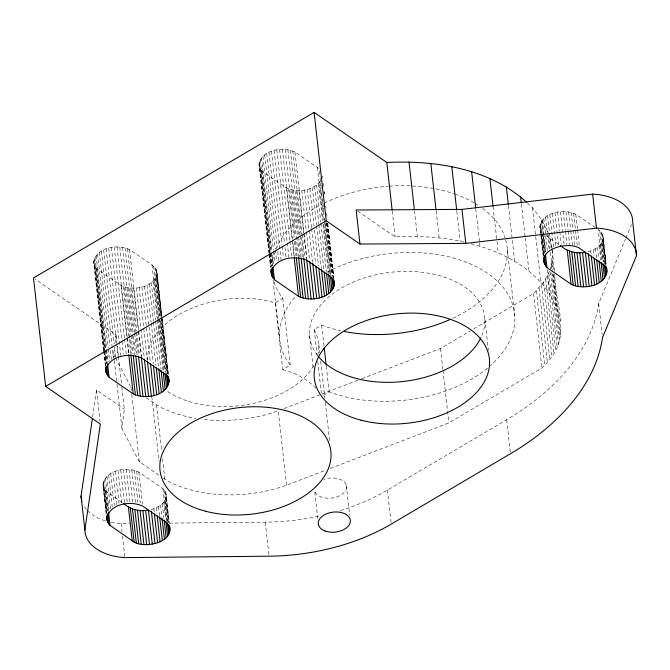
<?xml version="1.0" encoding="UTF-8"?>
<svg xmlns="http://www.w3.org/2000/svg" width="670" height="670" viewBox="0 0 670 670"><rect width="100%" height="100%" fill="white"/><g stroke="black" fill="none" stroke-linecap="round" stroke-linejoin="round"><path stroke-width="0.5" stroke-dasharray="3.35 2.51" d="M103.515 350.226L93.666 262.431C95.952 247.071 117.568 243.855 129.586 249.592L152.023 264.868L156.001 269.214L156.939 272.615L161.805 315.989M106.203 513.798L102.962 484.938C105.249 469.569 126.864 466.354 138.883 472.099L162.961 488.681L165.297 491.713L166.235 495.113L169.049 522.65M168.103 374.564L156.939 272.615M269.038 253.335L259.022 164.853C261.308 149.485 282.924 146.269 294.942 152.015L319.021 168.597L319.942 176.863M543.278 256.66L539.861 227.097C542.147 211.737 563.771 208.521 575.79 214.258L594.767 227.189M605.956 264.809L602.849 235.547L601.199 232.306L598.218 229.534L601.802 261.493M114.21 359.422L113.632 354.254L114.495 347.085M114.989 342.998L115.977 334.807L35.217 279.172M158.865 475.147L139.293 461.663L121.982 428.674L124.327 409.236L121.655 385.459M92.627 416.824L96.53 390.082L124.327 409.236M550.095 269.776C554.232 258.813 552.239 246.585 548.939 235.689M330.31 468.439L448.875 422.896L541.896 367.998C548.202 362.127 553.671 355.234 557.189 347.328C566.837 324.104 554.308 298.15 554.877 274.273M93.666 262.431L94.604 265.831L96.941 268.863L121.019 285.453C132.903 290.939 152.333 288.259 156.864 274.373M151.186 509.51C157.542 507.76 164.745 503.907 166.16 496.88M588.084 251.669C594.449 249.927 601.652 246.074 603.067 239.039M473.623 328.937L533.555 293.577L543.655 282.078L549.467 271.342M118.573 490.834L118.791 490.306M340.46 510.548A167.734 104.646 -6.4 0 0 387.444 490.063L506.696 419.688A258.654 161.37 -6.4 0 0 598.695 303.569L625.487 239.031M625.889 238.068L631.483 224.576M259.022 164.853L259.96 168.245L262.297 171.277L286.375 187.868C297.656 192.994 313.56 190.9 320.98 180.305M147.735 360.343A85.927 53.608 -6.4 0 1 262.967 299.942L275.261 302.773L282.757 298.343A118.155 73.708 -6.4 0 1 273.67 280.512M317.17 356.281L314.18 329.581L321.675 325.159A118.155 73.708 -6.4 0 0 340.72 330.754M275.261 302.773L282.74 369.505L290.244 365.083A118.155 73.708 -6.4 0 1 295.545 296.467M323.334 395.334L329.163 391.891A118.155 73.708 -6.4 0 0 487.45 368.19M361.808 378.709L440.525 348.475L470.047 331.055M284.055 408.566L320.989 394.387M321.96 394.01L357.922 380.2M163.12 478.079L168.538 481.47A107.979 67.368 -6.4 0 0 286.576 485.231L325.453 470.306M357.839 211.192L395.141 236.887C418.222 235.798 441.564 236.862 464.126 242.113M111.237 522.332A50.091 31.247 -6.4 0 0 121.102 523.597L129.461 523.513M169.167 523.119L265.278 522.173A167.734 104.646 -6.4 0 0 319.582 516.034M471.06 243.88C509.996 253.369 552.365 278.243 560.095 320.788M282.74 369.505L290.219 371.884A85.927 53.608 -6.4 0 1 316.022 388.407M146.261 397.787L160.189 407.042A107.979 67.368 -6.4 0 0 195.958 418.407M545.723 235.304L559.475 244.784M102.962 484.938L103.9 488.33L106.237 491.361L122.426 502.651M527.273 202.859L532.466 207.692L541.712 219.81L548.177 232.775M539.861 227.097L541.804 232.071L544.35 254.751M314.18 329.581L317.647 337.613A85.927 53.608 -6.4 0 1 317.932 354.631M113.632 354.254L115.073 357.001M115.558 357.914L130.466 386.322M603.142 237.272L606.258 265.111M602.849 235.547L606.09 264.407M602.196 233.88L605.663 264.809M602.623 240.806L605.169 263.486M601.199 232.306L604.784 264.265M601.827 242.548L604.139 263.168M599.859 230.849L603.335 261.777M600.688 244.232L602.648 261.761M599.223 245.831L600.839 260.27M597.456 247.322L598.729 258.662M595.429 248.671L596.468 257.95M593.159 249.86L593.855 256.041M598.695 303.569L602.163 334.498M590.697 250.865L591.158 254.985M575.79 214.258L577.406 228.696M577.523 229.726L579.374 246.217M573.612 213.303L577.197 245.262M571.225 212.541L573.076 229.04M573.193 230.07L574.927 245.53M568.671 211.996L570.639 229.525M570.756 230.555L572.373 244.986M565.991 211.678L568.068 230.237M568.185 231.267L569.693 244.667M563.227 211.594L565.304 230.145M565.421 231.184L566.92 244.584M560.43 211.737L564.123 244.726M557.641 212.105L559.726 230.664M559.835 231.694L561.226 244.064M554.919 212.7L558.621 245.689M552.306 213.512L556.008 246.501M549.844 214.517L553.546 247.506M551.745 246.359L552.097 249.458M552.206 250.496L554.76 273.234M547.574 215.707L551.159 247.666M552.356 260.32L553.512 270.663M553.981 274.792L560.706 334.749M551.854 263.478L552.549 269.683M553.01 273.821L560.195 337.906M548.412 234.843L549.919 248.277M550.38 252.414L552.348 269.985M552.817 274.122L556.527 307.203M545.548 217.055L547.281 232.515M547.398 233.545L549.249 250.044M551.092 266.635L551.326 268.703M551.795 272.832L559.442 341.064M550.321 271.844L558.437 344.204M543.78 218.537L547.365 250.496M548.839 272.899L557.189 347.328M542.315 220.137L543.705 232.507M543.822 233.545L545.899 252.096M541.712 219.81L545.305 251.853M547.273 269.424L550.062 294.231M543.37 235.589L545.221 252.088M547.348 275.998L555.698 350.427M541.176 221.829L544.643 252.749M540.38 223.562L541.419 232.842M541.536 233.872L543.965 255.521M540.807 230.497L541.033 232.557M541.502 236.678L543.579 255.237M539.936 225.338L540.866 233.579M540.983 234.609L543.412 256.258M545.623 279.063L553.964 353.484M543.655 282.078L552.005 356.507M541.461 285.043L549.802 359.472M532.466 207.692L535.598 235.606M535.707 236.636L540.816 282.12M539.04 287.958L547.382 362.386M536.402 290.805L544.752 365.225M533.555 293.577L541.896 367.998M521.411 203.881L525.121 236.954M525.238 237.992L528.948 271.065M508.421 205.456L514.677 261.275M507.307 249.265L514.786 316.005M493.036 206.41L496.864 240.522M496.981 241.56L498.254 252.925M506.696 419.688L510.398 452.677M475.8 208.948L479.511 242.029M479.628 243.059L479.98 246.158M484.854 318.769L488.388 350.31M456.798 211.125L460.164 241.1M436.153 210.958L439.168 237.833M440.525 348.475L442.845 369.145M442.962 370.175L448.875 422.896M414.462 210.581L417.368 236.418M392.243 211.05L395.141 236.887M387.444 490.063L391.146 523.052M322.412 176.059L322.647 178.128M323.225 183.287L323.568 186.386M324.146 191.553L324.38 193.622M325.771 206.017L326.005 208.077M326.583 213.244L326.927 216.343M327.739 223.571L333.878 278.31M324.087 191.888L324.322 193.957M327.68 223.906L333.702 277.615M327.429 223.269L333.576 278.008M327.144 223.269L333.057 275.948M326.759 222.976L332.789 276.677M326.265 222.733L332.169 275.404M325.729 222.649L331.642 275.32M320.059 177.893L320.754 184.091M320.871 185.121L321.567 191.319M321.684 192.357L323.309 206.812M323.417 207.851L324.113 214.04M324.582 218.177L331.064 276.015M319.841 181.989L324.129 220.204M324.247 221.234L330.268 274.943M317.379 167.291L323.283 219.961M323.744 224.09L329.305 273.67M318.376 183.588L322.546 220.765M323.007 224.902L328.459 273.444M316.617 185.071L320.788 222.256M320.897 223.286L326.349 271.827M314.582 186.419L318.753 223.604M318.87 224.634L323.962 270.077M346.298 485.306L349.656 515.205M312.312 187.608L316.483 224.793M316.6 225.823L321.349 268.168M309.858 188.613L314.029 225.798M314.49 229.927L318.543 266.074M307.237 189.426L311.525 227.641M311.642 228.671L315.578 263.787M321.675 325.159L324.096 346.717M326.282 366.23L329.163 391.891M304.515 190.02L308.92 229.266M309.038 230.296L312.63 262.313M301.734 190.389L306.249 230.673M306.366 231.703L309.607 260.622M318.811 344.539L319.741 352.805M320.662 361.063L324.833 398.248M325.302 402.377L329.581 440.592M294.942 152.015L303.979 232.574M304.096 233.604L306.877 258.394M298.937 190.531L303.686 232.884M303.803 233.914L306.584 258.704M317.748 361.415L321.315 393.24M292.773 151.052L302.036 233.679M302.153 234.709L304.817 258.469M296.173 190.448L303.703 257.582M290.386 150.298L299.884 234.986M300.001 236.016L302.321 256.677M293.485 190.129L298.585 235.572M298.703 236.602L301.014 257.263M309.498 334.966L313.259 368.534M287.832 149.753L297.555 236.51M297.673 237.54L299.875 257.163M290.931 189.585L298.46 256.719M285.144 149.435L294.993 237.222M295.453 241.351L297.078 255.814M288.544 188.823L293.988 237.373M294.457 241.502L296.073 255.957M282.38 149.343L292.455 239.198M292.924 243.336L294.432 256.761M286.375 187.868L292.162 239.508M292.279 240.538L294.021 256.032M279.583 149.485L289.775 240.379M289.892 241.409L291.517 255.873M276.794 149.862L287.112 241.778M287.221 242.816L288.845 257.272M317.781 518.697L314.657 490.867A16.113 10.05 -6.4 0 0 334.556 497.567A16.113 10.05 -6.4 0 0 345.594 483.656A16.113 10.05 -6.4 0 0 323.778 479.377M274.072 150.457L284.499 243.411M284.968 247.54L286.123 257.866M271.459 151.261L282.003 245.253M282.12 246.284L283.393 257.64M268.997 152.266L281.048 259.684M266.735 153.455L277.279 247.448M277.74 251.577L278.779 260.873M282.757 298.343L290.244 365.083M264.7 154.804L275.244 248.796M275.362 249.826L276.635 261.183M262.941 156.294L273.477 250.278M273.595 251.309L274.868 262.673M261.476 157.894L271.903 250.848M272.363 254.977L273.41 264.273M262.297 171.277L271.333 251.836M271.451 252.875L272.841 265.27M260.337 159.577L270.755 252.531M270.873 253.561L272.263 265.957M260.965 169.82L270.228 252.448M270.345 253.486L271.735 265.873M273.109 280.236L279.558 337.73M259.533 161.319L269.734 252.205M269.842 253.243L271.35 266.668M259.96 168.245L271.082 267.397M259.097 163.086L269.173 252.942M269.29 253.972L270.797 267.405M269.156 254.374L270.487 267.104M286.576 485.231L278.226 410.81A107.979 67.368 -6.4 0 1 202.114 419.286M265.278 522.173L268.98 555.162M161.922 317.019L168.413 374.865M156.654 270.881L161.629 315.294M162.098 319.423L168.237 374.161M156.001 269.214L161.328 316.726M161.445 317.756L167.818 374.564M156.428 276.141L160.942 316.424M161.06 317.454L167.316 373.232M154.996 267.64L160.44 316.181M160.909 320.31L166.93 374.019M155.624 277.882L159.912 316.098M160.49 321.265L166.286 372.905M153.665 266.183L159.46 317.823M159.577 318.853L165.599 372.562M154.485 279.566L158.773 317.781M158.891 318.82L164.795 371.49M152.023 264.868L158.045 318.577M158.162 319.607L163.957 371.247M153.02 281.166L157.308 319.381M157.425 320.419L162.986 369.991M151.261 282.656L155.432 319.841M155.549 320.871L160.993 369.413M149.226 284.005L153.397 321.19M153.514 322.22L158.614 367.663M146.964 285.194L151.135 322.371M151.244 323.409L156.001 365.753M144.502 286.199L153.187 363.659M156.47 404.822L161.688 451.345M162.5 458.581L164.82 479.251M165.951 493.38L169.301 523.278M165.297 491.713L168.765 522.642M165.725 498.647L168.262 521.327M141.889 287.003L150.231 361.373M164.292 490.139L167.877 522.097M164.929 500.39L167.24 521M162.961 488.681L166.545 520.64M163.781 502.073L165.75 519.593M151.788 396.489L159.092 461.555M139.167 287.597L147.274 359.899M162.316 503.673L163.941 518.103M136.379 287.974L140.901 328.258M141.01 329.288L144.259 358.207M160.557 505.155L161.947 517.525M129.586 249.592L138.623 330.159M138.74 331.189L141.638 357.01M158.522 506.503L159.561 515.783M133.581 288.117L138.33 330.461M138.447 331.499L141.228 356.281M127.417 248.637L136.68 331.265M136.797 332.295L139.352 355.016M156.261 507.693L156.948 513.882M130.817 288.033L135.683 331.407M135.801 332.437L138.347 355.159M125.03 247.875L134.528 332.571M134.645 333.601L137.082 355.293M153.798 508.697L154.259 512.826M128.129 287.715L133.112 332.119M133.581 336.256L135.549 353.81M122.476 247.331L132.208 334.096M132.325 335.126L134.519 354.748M125.575 287.17L130.91 334.682M131.018 335.712L133.104 354.304M119.788 247.012L131.722 353.4M123.188 286.408L130.725 353.542M117.024 246.928L127.107 336.784M127.225 337.814L129.076 354.338M121.019 285.453L126.806 337.094M126.923 338.124L128.782 354.648M130.943 387.235L131.295 390.342M131.755 394.471L139.293 461.663M114.227 247.071L124.419 337.956M124.536 338.995L126.278 354.489M138.883 472.099L142.467 504.058M136.714 471.136L140.298 503.095M111.446 247.448L121.873 340.402M121.982 341.432L123.372 353.827M134.327 470.382L137.911 502.332M108.724 248.042L120.767 355.452M131.772 469.838L135.474 502.827M115.977 334.807L116.789 342.043M117.25 346.181L118.297 355.477M118.414 356.515L121.538 384.421M106.103 248.846L116.647 342.831M116.764 343.869L118.155 356.256M129.084 469.519L132.786 502.508M103.649 249.851L114.185 343.836M114.654 347.973L115.692 357.269M114.327 360.452L116.882 383.198M116.999 384.228L121.982 428.674M126.32 469.427L130.022 502.416M101.379 251.041L113.314 357.42M99.344 252.389L109.888 346.373M110.357 350.51L111.396 359.807M123.523 469.569L127.225 502.559M97.585 253.88L108.13 347.864M108.239 348.894L109.629 361.289M120.742 469.946L124.444 502.935M96.12 255.479L106.547 348.434M106.664 349.464L108.054 361.859M96.941 268.863L105.977 349.422M106.095 350.452L107.485 362.847M94.981 257.163L106.915 363.542M95.609 267.405L106.379 363.458M118.02 470.541L121.714 503.53M94.185 258.905L104.378 349.79M104.495 350.82L106.111 365.284M94.604 265.831L104.11 350.519M104.227 351.557L105.726 364.983M93.741 260.672L103.816 350.527M103.934 351.557L105.559 366.021M103.691 350.921L105.424 366.415M115.408 471.345L118.992 503.304M121.102 523.597L122.032 531.846M122.493 535.966L124.804 556.586M112.945 472.35L116.639 505.339M110.676 473.539L114.26 505.498M108.641 474.888L112.225 506.847M106.882 476.378L110.584 509.368M96.53 390.082L100.115 422.041M105.416 477.978L108.883 508.907M106.237 491.361L108.439 510.95M104.277 479.661L107.744 510.59M104.905 489.904L107.217 510.523M103.482 481.403L106.949 512.332M103.9 488.33L106.564 512.039M103.038 483.171L106.388 513.069M103.255 486.663L106.371 514.501M105.374 520.85A50.091 31.247 -6.4 0 1 87.05 510.063M86.397 509.317A50.091 31.247 -6.4 0 1 84.144 506.219M317.463 355.351A88.08 54.948 -6.4 0 1 390.937 272.271A88.08 54.948 -6.4 0 1 481.286 336.842M313.56 365.636A85.927 53.608 -6.4 0 1 246.476 404.705A85.927 53.608 -6.4 0 1 165.85 390.191M505.708 239.751A118.155 73.708 -6.4 0 1 452.418 318.468M272.028 266.158A118.155 73.708 -6.4 0 1 274.583 252.531M275.914 248.939A118.155 73.708 -6.4 0 1 323.283 203.563M324.196 203.111A118.155 73.708 -6.4 0 1 388.24 186.243M389.27 186.168A118.155 73.708 -6.4 0 1 454.059 193.798M454.98 194.116A118.155 73.708 -6.4 0 1 474.243 202.893M475.131 203.412A118.155 73.708 -6.4 0 1 479.419 206.126M482.651 208.412A118.155 73.708 -6.4 0 1 505.147 237.884M327.178 272.154A118.155 73.708 -6.4 0 1 481.211 269.332A118.155 73.708 -6.4 0 1 490.423 365.661"/><path stroke-width="1" d="M105.676 367.051L106.12 372.612L109.109 377.31L133.179 393.893C145.566 400.3 170.85 395.417 168.756 377.955M106.781 518.957C109.059 503.597 130.684 500.373 142.702 506.118L166.78 522.701C180.012 541.318 143.623 550.296 132.208 540.824L110.056 525.381L107.719 522.349L106.547 516.897M271.032 269.466L271.476 275.027L274.457 279.725L298.535 296.316C310.721 302.472 334.983 298.225 334.229 281.408M606.953 271.3L606.015 267.899L603.678 264.868L579.6 248.277C567.9 240.672 533.923 249.776 546.955 267.548L571.033 284.13C583.679 290.788 609.801 285.227 606.492 267.171M636.5 255.706A49.086 30.627 -6.4 0 0 596.459 228.127L465.801 243.403L359.966 244.039L356.147 210.02L461.982 209.383L592.64 194.099A49.086 30.627 -6.4 0 1 632.681 221.686L636.5 255.706L602.506 337.588A258.654 161.37 -6.4 0 1 510.515 453.707L391.263 524.082A167.734 104.646 -6.4 0 1 269.089 556.192L124.921 557.616A50.091 31.247 -6.4 0 1 84.881 530.029L81.062 496.009L92.326 418.876M84.881 530.029L100.349 424.102L45.661 386.431L33.5 277.983L314.104 112.384L386.791 162.458C435.542 160.172 489.142 168.354 526.528 202.164M105.902 369.12C110.441 355.234 129.863 352.546 141.755 358.04L165.833 374.63L168.162 377.662L169.108 381.054M271.258 271.534C275.797 257.649 295.219 254.969 307.111 260.463L331.181 277.045L333.518 280.077L334.456 283.477M45.661 386.431L326.273 220.832L359.966 244.039M560.338 245.371C566.996 251.685 576.485 253.972 585.362 252.263L589.181 286.283M123.28 503.237C130.055 509.393 139.528 511.855 148.464 510.105L152.274 544.124M606.434 267.506L606.668 269.566M606.3 267.908L606.878 273.059M605.781 265.839L606.015 267.899M605.513 266.585L606.442 274.826M604.374 265.228L605.646 276.568M602.883 263.821L604.499 278.251M601.074 262.33L603.034 279.851M592.64 194.099L596.459 228.127M598.963 260.722L601.275 281.341M596.694 260.01L599.24 282.69M594.081 258.101L596.978 283.879M591.275 256.015L594.516 284.884M588.319 253.729L591.903 285.688M582.573 252.64L586.392 286.659M579.776 252.783L583.595 286.802M577.012 252.691L580.831 286.71M574.332 252.372L578.151 286.392M571.778 251.836L575.589 285.856M569.391 251.074L573.202 285.093M567.214 250.111L571.033 284.13M545.455 254.148L546.955 267.548M544.467 255.781L545.623 266.091M543.814 257.297L544.618 264.516M543.739 260.789L543.973 262.849M520.598 196.645L521.294 202.843M506.327 186.855L508.304 204.425M489.912 178.505L493.036 206.41M471.63 171.738L475.683 207.909M461.982 209.383L465.801 243.403M451.815 166.671L456.689 210.087M430.818 163.405L436.036 209.928M409.018 161.998L414.353 209.542M386.791 162.458L392.126 210.011M333.802 280.077L334.38 285.236M333.015 278.745L333.945 287.011M314.104 112.384L326.273 220.832M331.876 277.388L333.149 288.745M330.385 275.973L332.002 290.437M328.568 274.474L330.545 292.036M326.458 272.866L328.777 293.519M324.196 272.146L326.742 294.867M321.466 269.206L324.481 296.056M318.778 268.142L322.019 297.061M315.813 265.856L319.406 297.874M324.213 347.747L326.173 365.2M312.739 263.352L316.684 298.468M309.724 261.652L313.895 298.837M306.701 259.734L311.098 298.979M303.82 258.612L308.334 298.895M301.132 258.293L305.654 298.577M298.577 257.749L303.091 298.033M296.308 258.025L300.713 297.271M294.247 258.101L298.535 296.316M273.067 267.33L274.457 279.725M271.97 267.941L273.125 278.268M271.316 269.466L272.129 276.693M271.015 270.898L271.476 275.027M168.338 376.624L169.033 382.821M167.55 375.292L168.589 384.588M166.403 373.935L167.793 386.33M165.029 373.559L166.654 388.014M163.22 372.059L165.189 389.613M161.11 370.443L163.421 391.104M158.731 368.693L161.395 392.453M156.227 367.822L159.125 393.642M153.422 365.728L156.663 394.647M169.535 525.339L170.054 529.132M169.401 525.741L169.979 530.9M168.614 524.417L169.535 532.667M150.457 363.433L154.05 395.451M167.467 523.069L168.739 534.409M165.984 521.654L167.601 536.092M147.509 361.967L151.328 396.045M164.167 520.163L166.135 537.692M144.377 359.237L148.547 396.422M162.056 518.555L164.376 539.174M159.678 516.813L162.341 540.523M141.345 357.319L145.742 396.565M157.182 515.942L160.071 541.712M138.464 356.197L142.978 396.472M154.376 513.856L157.609 542.717M135.775 355.879L140.298 396.154M151.412 511.57L154.996 543.529M133.221 355.334L137.744 395.618M130.834 354.572L135.357 394.856M128.782 354.648L133.179 393.893M145.675 510.473L149.494 544.492M142.877 510.615L146.697 544.635M140.114 510.532L143.933 544.551M137.434 510.213L141.244 544.233M134.871 509.669L138.69 543.688M132.484 508.907L136.303 542.934M130.315 507.952L134.126 541.971M128.389 506.805L132.208 540.824M107.602 363.885L109.109 377.31M106.731 366.557L107.77 375.853M105.96 367.051L106.773 374.279M105.542 367.445L106.12 372.612M108.548 511.981L110.056 525.381M107.569 513.622L108.724 523.923M106.907 515.138L107.719 522.349M106.605 516.562L107.066 520.682M81.899 501.244A50.091 31.247 -6.4 0 1 81.062 496.009M480.859 337.739A88.08 54.948 -6.4 0 1 404.127 381.381A88.08 54.948 -6.4 0 1 318.702 356.892M450.542 319.322A118.155 73.708 -6.4 0 1 343.743 331.39M325.025 530.975A16.113 10.05 -6.4 0 0 350.276 521.947A16.113 10.05 -6.4 0 0 327.588 513.396A16.113 10.05 -6.4 0 0 325.025 530.975M360.937 420.157A88.08 54.948 -6.4 0 0 489.527 360.477A88.08 54.948 -6.4 0 0 355.092 325.092A88.08 54.948 -6.4 0 0 360.937 420.157M205.514 511.21A85.927 53.608 -6.4 0 0 330.972 452.987A85.927 53.608 -6.4 0 0 199.819 418.457A85.927 53.608 -6.4 0 0 205.514 511.21"/></g></svg>
